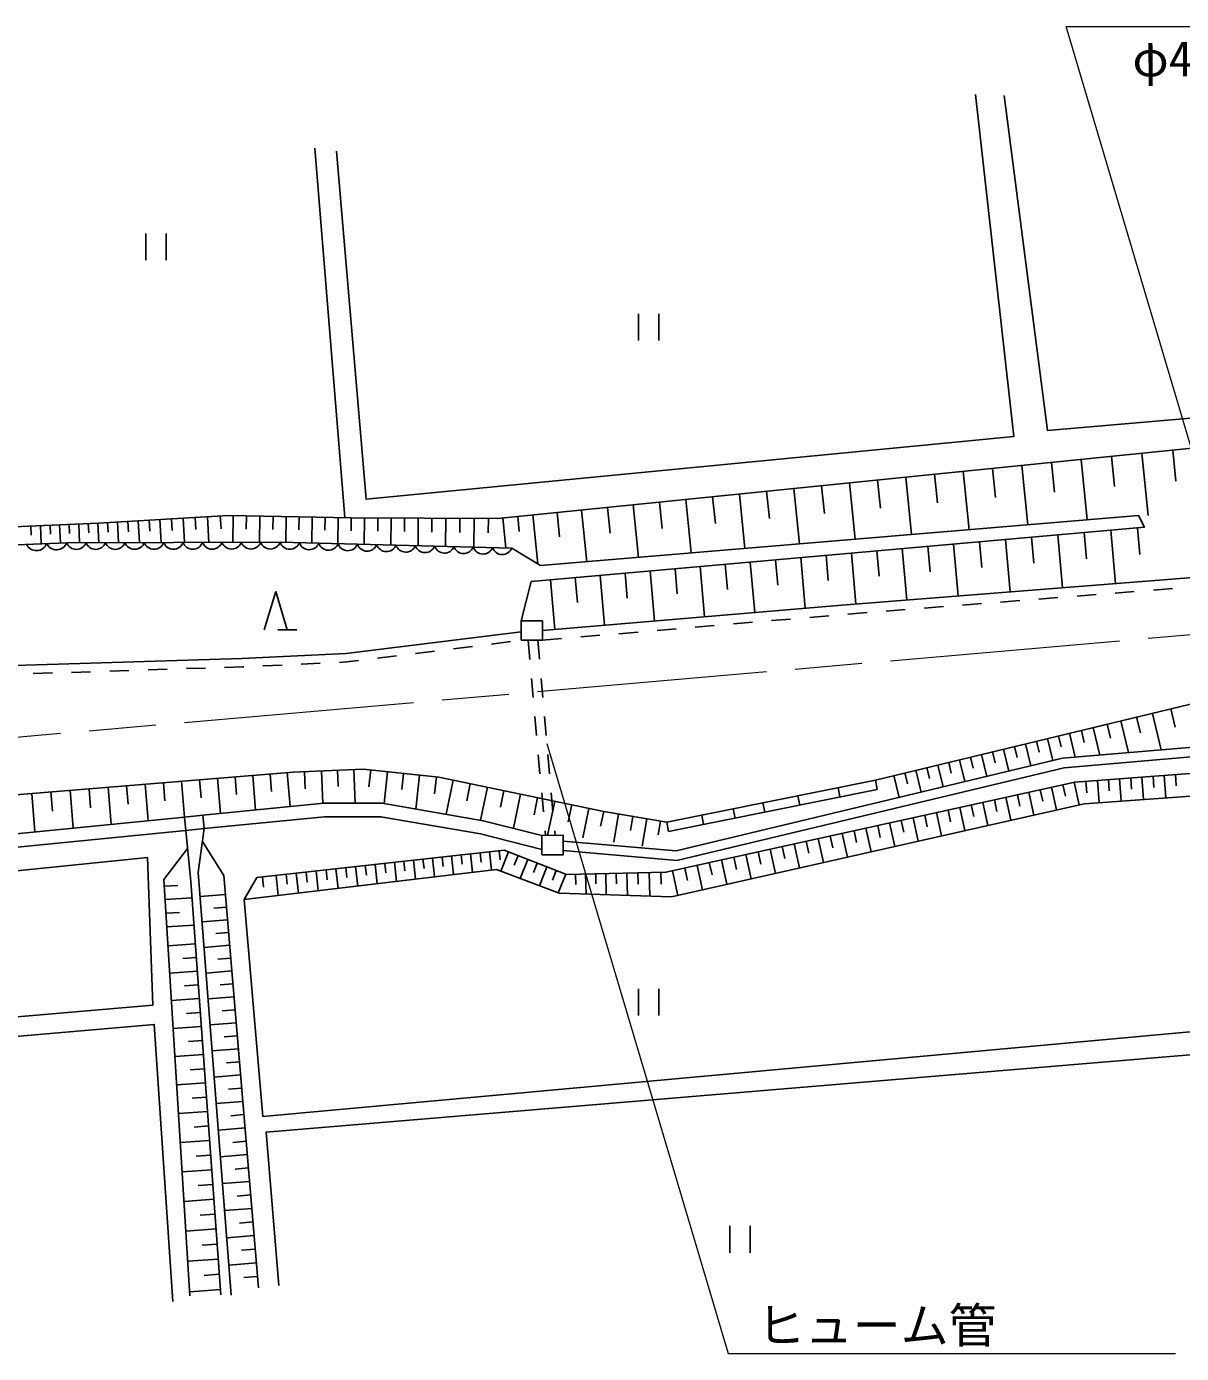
# Model space of a CAD drawing. Units: millimetres, scale not verified. Extents: x 40000 to 680000, y 20000 to 380000.
# Drawn here: x 200898 to 261200, y 244518 to 313819 of the extents above; entities that cross this region are included whole.
import ezdxf
from ezdxf.enums import TextEntityAlignment as Align

# ---------------------------------------------------------------- set-up
doc = ezdxf.new("R2010")
doc.units = ezdxf.units.MM
doc.header["$LTSCALE"] = 1000
doc.linetypes.add('CHAIN', pattern=[18.5, 12, -1.5, 3.5, -1.5])
for name, color, linetype, lineweight in [('M-BGD', 7, 'Continuous', 25), ('M-BMK', 2, 'CHAIN', 13), ('M-STR-HTXT', 7, 'Continuous', 13)]:
    doc.layers.add(name, color=color, linetype=linetype, lineweight=lineweight)
doc.styles.add('ＭＳ ゴシック', font='')
doc.styles.get('ＭＳ ゴシック').set_extended_font_data('MS Gothic')

msp = doc.modelspace()

# ---------------------------------------------------------------- linework, layer by layer
at = {"layer": 'M-BGD'}
for p, q in [((215952, 307461), (217512, 288170)), ((207133, 303013), (207133, 301613)), ((208183, 303013), (208183, 301613)), ((232859, 298821), (232859, 297421)), ((233909, 298821), (233909, 297421)), ((255965, 291215), (256286, 288053)), ((257546, 291375), (257706, 289794)), ((259127, 291535), (259456, 288288)), ((260750, 291700), (260915, 290076)), ((248306, 290438), (248458, 288938)), ((249806, 290590), (250115, 287537)), ((251332, 290745), (251487, 289218)), ((252858, 290899), (253173, 287793)), ((254412, 291057), (254569, 289504)), ((240965, 289693), (241258, 286797)), ((242412, 289840), (242559, 288392)), ((243860, 289987), (244159, 287040)), ((245333, 290136), (245483, 288663)), ((246807, 290285), (247111, 287286)), ((235324, 289121), (235608, 286325)), ((236722, 289262), (236864, 287865)), ((238120, 289404), (238408, 286559)), ((239542, 289549), (239686, 288126)), ((227328, 288309), (227587, 285758)), ((228604, 288439), (228733, 287163)), ((229879, 288568), (230153, 285870)), ((231229, 288705), (231366, 287356)), ((232578, 288842), (232857, 286096)), ((233951, 288981), (234090, 287608)), ((201126, 287735), (201146, 287260)), ((201625, 287757), (201666, 286805)), ((202125, 287778), (202145, 287302)), ((202624, 287800), (202665, 286846)), ((203124, 287821), (203144, 287344)), ((203623, 287843), (203666, 286861)), ((204123, 287865), (204144, 287373)), ((204622, 287886), (204667, 286863)), ((205134, 287915), (205163, 287404)), ((205645, 287945), (205708, 286865)), ((206185, 287976), (206217, 287436)), ((206725, 288008), (206792, 286867)), ((207296, 288041), (207329, 287471)), ((207866, 288074), (207936, 286869)), ((208468, 288109), (208503, 287507)), ((209071, 288144), (209145, 286872)), ((209707, 288181), (209744, 287545)), ((210343, 288218), (210421, 286875)), ((211014, 288257), (211054, 287585)), ((211687, 288278), (211661, 286877)), ((212387, 288265), (212374, 287565)), ((213087, 288252), (213062, 286880)), ((213773, 288239), (213761, 287553)), ((214459, 288227), (214434, 286875)), ((215135, 288214), (215123, 287538)), ((215811, 288202), (215786, 286841)), ((216491, 288189), (216479, 287509)), ((217172, 288177), (217146, 286807)), ((217856, 288164), (217853, 287479)), ((218541, 288160), (218534, 286772)), ((219235, 288157), (219232, 287463)), ((219929, 288153), (219922, 286737)), ((220637, 288150), (220634, 287442)), ((221345, 288146), (221338, 286702)), ((222068, 288142), (222064, 287420)), ((222790, 288139), (222782, 286666)), ((223526, 288135), (223522, 287398)), ((224263, 288131), (224255, 286629)), ((225014, 288127), (225010, 287376)), ((225764, 288151), (225922, 286587)), ((226546, 288230), (226625, 287448)), ((258901, 287645), (259025, 286250)), ((250654, 286913), (250774, 285559)), ((252008, 287033), (252251, 284298)), ((253376, 287154), (253497, 285787)), ((254743, 287276), (254989, 284513)), ((256125, 287398), (256247, 286017)), ((257506, 287521), (257754, 284731)), ((243964, 286319), (244199, 283664)), ((245291, 286437), (245409, 285109)), ((246618, 286554), (246856, 283873)), ((247959, 286673), (248078, 285333)), ((249300, 286793), (249540, 284084)), ((236067, 285618), (236299, 282994)), ((237378, 285734), (237495, 284422)), ((238690, 285851), (238924, 283218)), ((240006, 285967), (240123, 284651)), ((241322, 286084), (241557, 283443)), ((242643, 286202), (242760, 284881)), ((227252, 284835), (226722, 282774)), ((228248, 284924), (228479, 282326)), ((229547, 285039), (229662, 283740)), ((230846, 285154), (231077, 282548)), ((232149, 285270), (232264, 283967)), ((233452, 285386), (233684, 282771)), ((234759, 285502), (234875, 284194)), ((213313, 282307), (213913, 284307)), ((213913, 284307), (214513, 282307)), ((255748, 284071), (256745, 284150)), ((257742, 284228), (258739, 284307)), ((259736, 284385), (260732, 284464)), ((247773, 283444), (248769, 283522)), ((249766, 283601), (250763, 283679)), ((251760, 283757), (252757, 283836)), ((253754, 283914), (254751, 283993)), ((239799, 282791), (240796, 282876)), ((241792, 282961), (242788, 283047)), ((243785, 283130), (244782, 283208)), ((245779, 283287), (246776, 283365)), ((214013, 282307), (215013, 282307)), ((231828, 282110), (232825, 282195)), ((233821, 282281), (234817, 282366)), ((235814, 282451), (236810, 282536)), ((237806, 282621), (238803, 282706)), ((223192, 281323), (224185, 281447)), ((225177, 281570), (226169, 281694)), ((227087, 281765), (227175, 280769)), ((227588, 281768), (227677, 280772)), ((227843, 281770), (228839, 281855)), ((229836, 281940), (230832, 282025)), ((217622, 280631), (218230, 280706)), ((219223, 280830), (220215, 280953)), ((221208, 281076), (222200, 281200)), ((201247, 280026), (202246, 280059)), ((203246, 280091), (204245, 280123)), ((205245, 280155), (206244, 280187)), ((207244, 280219), (208243, 280251)), ((209243, 280283), (210242, 280315)), ((211241, 280347), (212172, 280377)), ((212172, 280377), (212241, 280380)), ((213240, 280427), (214239, 280473)), ((215238, 280520), (216237, 280566)), ((217236, 280613), (217622, 280631)), ((227264, 279773), (227352, 278777)), ((227765, 279776), (227854, 278780)), ((259687, 277949), (260146, 276044)), ((260640, 278179), (260869, 277226)), ((227441, 277781), (227530, 276785)), ((227943, 277784), (228031, 276788)), ((256597, 277206), (256943, 275770)), ((257315, 277379), (257488, 276661)), ((258033, 277551), (258431, 275898)), ((258860, 277750), (259059, 276924)), ((254202, 276630), (254479, 275481)), ((254777, 276768), (254915, 276193)), ((255352, 276906), (255651, 275660)), ((255975, 277056), (256124, 276433)), ((251335, 275940), (251473, 275367)), ((251908, 276077), (252184, 274931)), ((252481, 276215), (252619, 275642)), ((253055, 276353), (253331, 275205)), ((253628, 276491), (253767, 275918)), ((227618, 275789), (227707, 274793)), ((228120, 275792), (228209, 274796)), ((248474, 275251), (248750, 274108)), ((249046, 275389), (249184, 274817)), ((249618, 275526), (249893, 274382)), ((250190, 275664), (250328, 275092)), ((250762, 275802), (251038, 274656)), ((209932, 274480), (210009, 273544)), ((210868, 274556), (211018, 272717)), ((211788, 274631), (211863, 273711)), ((212708, 274706), (212855, 272899)), ((213611, 274780), (213685, 273876)), ((214515, 274854), (214660, 273078)), ((215405, 274903), (215442, 274013)), ((216295, 274941), (216366, 273247)), ((217142, 274977), (217178, 274130)), ((217989, 275012), (218063, 273253)), ((218867, 274991), (218776, 274115)), ((219743, 274900), (219570, 273234)), ((220576, 274813), (220489, 273980)), ((221409, 274727), (221224, 272949)), ((222298, 274635), (222206, 273745)), ((223175, 274464), (222803, 272677)), ((234326, 272261), (245219, 274468)), ((245219, 274468), (245318, 273978)), ((246191, 274702), (246466, 273561)), ((246762, 274839), (246899, 274268)), ((247332, 274976), (247607, 273834)), ((247903, 275114), (248041, 274543)), ((256810, 274445), (256897, 273286)), ((257389, 274489), (257433, 273909)), ((257969, 274533), (258056, 273369)), ((258550, 274576), (258594, 273995)), ((259132, 274620), (259220, 273453)), ((259716, 274664), (259760, 274080)), ((260300, 274708), (260388, 273536)), ((260886, 274752), (260930, 274166)), ((201170, 273765), (201334, 271757)), ((202174, 273847), (202256, 272843)), ((203178, 273929), (203339, 271956)), ((204165, 274010), (204246, 273023)), ((205152, 274090), (205310, 272151)), ((206121, 274169), (206200, 273200)), ((207091, 274248), (207246, 272343)), ((208044, 274326), (208121, 273373)), ((208996, 274404), (209149, 272531)), ((224069, 274278), (223883, 273384)), ((224963, 274092), (224603, 272366)), ((225826, 273912), (225646, 273049)), ((227795, 273797), (227884, 272801)), ((228297, 273800), (228386, 272804)), ((234425, 271771), (245318, 273978)), ((243272, 274073), (243371, 273583)), ((253230, 273828), (253493, 272637)), ((253826, 273959), (253957, 273364)), ((254421, 274091), (254683, 272906)), ((255014, 274221), (255144, 273629)), ((255606, 274352), (255866, 273173)), ((256208, 274400), (256253, 273798)), ((226689, 273732), (226316, 271945)), ((227582, 273546), (227396, 272653)), ((228476, 273360), (228104, 271574)), ((229369, 273174), (229183, 272281)), ((239342, 273277), (239442, 272787)), ((241170, 273648), (241270, 273158)), ((250226, 273166), (250359, 272561)), ((250831, 273299), (251096, 272096)), ((251432, 273432), (251565, 272830)), ((252034, 273564), (252297, 272367)), ((252632, 273696), (252764, 273098)), ((230262, 272988), (229940, 271440)), ((231036, 272827), (230875, 272053)), ((231815, 272693), (231561, 271217)), ((232553, 272566), (232426, 271828)), ((233291, 272439), (233046, 271012)), ((236151, 272631), (236251, 272141)), ((237802, 272965), (237901, 272475)), ((246571, 272360), (246706, 271746)), ((247185, 272495), (247454, 271274)), ((247796, 272630), (247930, 272019)), ((248406, 272765), (248674, 271549)), ((249014, 272899), (249148, 272291)), ((249621, 273033), (249888, 271824)), ((227973, 271805), (227993, 271573)), ((228474, 271808), (228495, 271578)), ((234005, 272316), (233882, 271603)), ((234326, 272261), (234425, 271771)), ((243483, 271680), (243757, 270439)), ((244103, 271816), (244240, 271196)), ((244723, 271953), (244995, 270719)), ((245340, 272089), (245476, 271472)), ((245957, 272225), (246228, 270997)), ((240355, 270990), (240494, 270360)), ((240984, 271129), (241260, 269876)), ((241611, 271267), (241749, 270640)), ((242237, 271405), (242512, 270158)), ((242860, 271542), (242998, 270919)), ((221100, 270281), (221210, 269291)), ((221597, 270336), (221652, 269841)), ((222094, 270391), (222203, 269409)), ((222591, 270446), (222646, 269955)), ((223088, 270501), (223196, 269527)), ((223585, 270556), (223639, 270069)), ((224082, 270611), (224189, 269646)), ((224579, 270666), (224633, 270183)), ((225076, 270721), (225182, 269764)), ((225573, 270776), (225626, 270297)), ((226055, 270719), (225659, 269710)), ((226560, 270521), (226362, 270017)), ((227064, 270323), (226673, 269326)), ((237188, 270292), (237468, 269020)), ((237824, 270432), (237964, 269796)), ((238460, 270572), (238739, 269307)), ((239093, 270712), (239232, 270079)), ((239725, 270851), (240003, 269592)), ((214976, 269604), (215092, 268561)), ((215498, 269661), (215555, 269140)), ((216019, 269719), (216133, 268685)), ((216536, 269776), (216593, 269259)), ((217053, 269833), (217166, 268808)), ((217565, 269890), (217622, 269377)), ((218078, 269947), (218190, 268930)), ((218586, 270003), (218642, 269495)), ((219094, 270059), (219205, 269052)), ((219598, 270115), (219654, 269611)), ((220102, 270170), (220212, 269172)), ((220601, 270226), (220656, 269726)), ((227563, 270128), (227367, 269629)), ((228061, 269932), (227674, 268946)), ((228555, 269738), (228361, 269245)), ((231690, 269590), (231703, 269038)), ((232242, 269603), (232269, 268439)), ((232824, 269617), (232838, 269035)), ((233406, 269630), (233435, 268403)), ((234019, 269645), (234034, 269031)), ((234625, 269727), (234908, 268442)), ((235267, 269868), (235409, 269226)), ((235910, 270010), (236191, 268732)), ((236549, 270151), (236690, 269512)), ((208096, 268919), (208796, 268962)), ((213214, 269409), (213273, 268866)), ((213924, 269487), (214041, 268435)), ((214450, 269545), (214508, 269020)), ((229048, 269545), (228665, 268570)), ((229568, 269540), (229581, 269017)), ((230092, 269553), (230116, 268506)), ((230615, 269565), (230627, 269042)), ((231139, 269577), (231164, 268474)), ((208139, 268219), (209539, 268306)), ((211285, 268491), (209961, 268380)), ((208184, 267511), (208891, 267556)), ((211341, 267829), (210678, 267773)), ((208228, 266804), (209642, 266893)), ((211396, 267167), (210064, 267055)), ((211452, 266501), (210786, 266445)), ((209713, 265909), (208290, 265806)), ((211508, 265835), (210169, 265722)), ((209765, 265198), (209053, 265146)), ((211564, 265165), (210894, 265109)), ((209816, 264486), (208379, 264382)), ((211620, 264495), (210273, 264382)), ((209868, 263768), (209150, 263715)), ((211677, 263822), (211003, 263765)), ((232859, 263566), (232859, 262166)), ((233909, 263566), (233909, 262166)), ((209920, 263049), (208469, 262944)), ((211733, 263148), (210379, 263035)), ((209973, 262323), (209247, 262270)), ((211790, 262471), (211113, 262414)), ((210026, 261597), (208559, 261491)), ((211847, 261794), (210485, 261680)), ((210079, 260864), (209346, 260811)), ((211904, 261113), (211223, 261056)), ((210132, 260131), (208651, 260023)), ((211961, 260432), (210591, 260317)), ((210186, 259390), (209445, 259337)), ((212019, 259747), (211334, 259689)), ((210239, 258650), (208743, 258541)), ((212076, 259062), (210699, 258946)), ((210294, 257902), (209546, 257848)), ((212134, 258373), (211445, 258315)), ((210348, 257154), (208837, 257044)), ((212192, 257684), (210806, 257568)), ((212250, 256991), (211557, 256933)), ((210402, 256398), (209647, 256344)), ((212308, 256299), (210915, 256182)), ((210457, 255643), (208931, 255532)), ((212366, 255602), (211670, 255544)), ((210513, 254880), (209750, 254825)), ((212425, 254905), (211024, 254788)), ((210568, 254117), (209027, 254005)), ((212484, 254205), (211783, 254146)), ((210624, 253347), (209853, 253291)), ((212542, 253504), (211133, 253386)), ((210679, 252576), (209123, 252463)), ((212602, 252800), (211897, 252741)), ((210736, 251798), (209958, 251741)), ((212661, 252095), (211244, 251976)), ((210792, 251019), (209220, 250905)), ((212720, 251387), (212012, 251327)), ((237623, 251180), (237623, 249780)), ((238673, 251180), (238673, 249780)), ((210849, 250233), (210063, 250176)), ((212779, 250678), (211355, 250559)), ((212839, 249966), (212127, 249906)), ((210906, 249447), (209318, 249332)), ((212899, 249253), (211466, 249133)), ((210964, 248653), (210170, 248596)), ((212959, 248537), (212243, 248477)), ((211021, 247859), (209417, 247743))]:
    msp.add_line(p, q, dxfattribs=at)
for points in [[(185640, 287067), (204659, 287888), (211450, 288282), (217846, 288164), (225505, 288125), (286315, 294293), (288018, 294934), (291125, 297340), (289654, 312120)], [(251940, 310223), (254198, 292722), (285976, 295460), (289806, 297474), (288385, 312318)], [(217074, 307310), (218626, 289129), (252453, 292414), (250452, 310274)], [(185173, 286133), (202995, 286859), (214138, 286882), (226239, 286579), (227734, 285668), (258957, 288276)], [(227252, 284835), (259270, 287678), (258957, 288276)], [(185173, 286133), (202995, 286859), (214138, 286882), (226239, 286579)], [(227840, 282272), (243467, 283606), (264005, 285223)], [(155363, 277244), (160022, 277365), (167002, 277884), (171804, 278288), (184188, 279363), (194802, 280250), (200284, 280440), (212134, 280820), (217583, 281074), (226725, 282211)], [(245219, 274468), (261595, 278409), (273652, 279411), (291084, 280899), (292815, 280747), (294181, 279897), (294941, 278925), (295578, 276890), (295973, 272730), (296307, 268144), (287986, 268417)], [(297177, 258140), (296721, 264518), (213234, 256896), (212262, 268223), (212930, 269377), (225837, 270805), (229087, 269529), (234280, 269651), (255627, 274356), (292522, 277131), (293115, 269024)], [(228917, 271281), (234811, 270768), (254995, 275604), (265112, 276468)], [(228922, 270779), (234849, 270263), (255075, 275109), (265119, 275967)], [(287986, 268417), (292028, 269013), (291515, 275764), (256122, 273231), (234578, 268367), (228717, 268550), (225437, 269795), (212262, 268223)], [(132370, 265548), (132392, 268657), (133151, 269720), (134305, 269963), (137069, 269659), (143264, 269052), (148366, 269204), (156657, 269811), (188390, 272723), (214822, 274879), (218466, 275033), (222418, 274622), (231041, 272826), (234326, 272261)], [(210100, 272626), (216425, 273253), (219462, 273253), (224746, 272342), (227798, 271564)], [(137089, 267342), (147264, 266398), (209147, 272531)], [(210169, 271929), (216459, 272553), (219402, 272553), (224600, 271656), (227805, 270839)], [(137222, 266627), (147266, 265694), (209216, 271835)], [(209216, 271835), (209477, 269167), (211041, 247588)], [(210169, 271929), (209863, 269630), (211589, 247566)], [(210079, 271249), (211202, 269488), (213009, 247943)], [(209431, 247529), (208073, 269275), (209308, 270893)], [(214077, 248076), (213409, 256083), (293259, 262756), (293532, 257928)], [(151586, 247016), (143903, 256187), (207563, 261705), (208540, 247230)]]:
    msp.add_lwpolyline(points, dxfattribs=at)
for points in [[(226728, 281763), (227843, 281770), (227837, 282781), (226722, 282774)], [(209216, 271835), (210169, 271929), (210100, 272626), (209147, 272531)], [(227808, 270552), (228924, 270563), (228914, 271582), (227798, 271571)], [(143666, 264776), (143409, 257184), (207492, 262709), (207211, 270418), (147303, 264314)]]:
    msp.add_lwpolyline(points, close=True, dxfattribs=at)
for centre, radius, start, end in [((201414, 287013), 568, 204.91477, 339.75296), ((202462, 287056), 568, 204.91477, 339.75296), ((203501, 287052), 542, 200.83098, 339.40925), ((204514, 287054), 542, 200.83098, 339.40925), ((205527, 287056), 542, 200.83098, 339.40925), ((206540, 287058), 542, 200.83098, 339.40925), ((207553, 287060), 542, 200.83098, 339.40925), ((208566, 287062), 542, 200.83098, 339.40925), ((209579, 287064), 542, 200.83098, 339.40925), ((210592, 287067), 542, 200.83098, 339.40925), ((211605, 287069), 542, 200.83098, 339.40925), ((212618, 287071), 542, 200.83098, 339.40925), ((213631, 287073), 542, 200.83098, 339.40925), ((214647, 287058), 538, 199.04584, 338.07892), ((215656, 287033), 538, 199.04584, 338.07892), ((216664, 287008), 538, 199.04584, 338.07892), ((217673, 286982), 538, 199.04584, 338.07892), ((218681, 286957), 538, 199.04584, 338.07892), ((219689, 286932), 538, 199.04584, 338.07892), ((220698, 286906), 538, 199.04584, 338.07892), ((221706, 286881), 538, 199.04584, 338.07892), ((222715, 286856), 538, 199.04584, 338.07892), ((223723, 286830), 538, 199.04584, 338.07892), ((224731, 286805), 538, 199.04584, 338.07892), ((225740, 286780), 538, 199.04584, 338.07892)]:
    msp.add_arc(centre, radius, start, end, dxfattribs=at)
at = {"layer": 'M-BMK'}
msp.add_line((172288, 274256), (270473, 282838), dxfattribs=at)
at = {"layer": 'M-STR-HTXT'}
for points in [[(264193, 283434), (255181, 313819), (277906, 313819)], [(228068, 276375), (237541, 244518), (260893, 244518)]]:
    msp.add_lwpolyline(points, dxfattribs=at)

# ---------------------------------------------------------------- texts
at = {"layer": 'M-STR-HTXT', "style": 'ＭＳ ゴシック'}
msp.add_text('φ400  L=8.3', height=1833, rotation=0.198, dxfattribs=at).set_placement((265821, 312156), align=Align.MIDDLE_CENTER)
msp.add_text('ヒューム管', height=1833, dxfattribs=at).set_placement((245293, 244518), align=Align.BOTTOM_CENTER)

doc.saveas('drawing.dxf')
